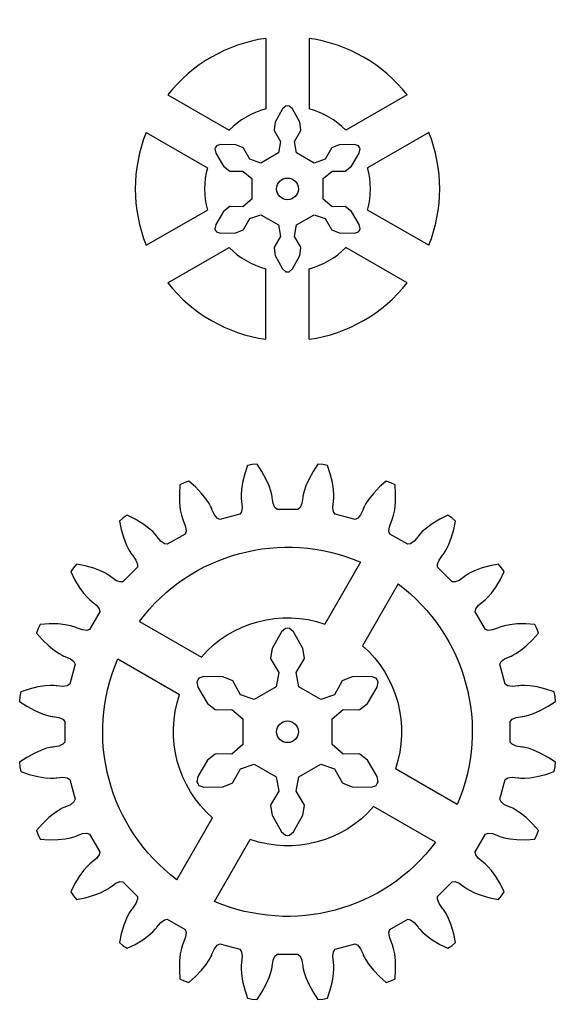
# Model space of a CAD drawing. Header units: inches. Extents: x -25 to 25, y -127 to 16.
# Drawn here: x -24.6 to 24.6, y -74.6 to 15.6 of the extents above; entities that cross this region are included whole.
import ezdxf

# ---------------------------------------------------------------- set-up
doc = ezdxf.new("R2010")
doc.units = ezdxf.units.IN
doc.header["$MEASUREMENT"] = 0
doc.layers.add('mid', color=3, linetype='Continuous')
doc.layers.add('pulley', color=1, linetype='Continuous')

# ---------------------------------------------------------------- blocks, each defined once
blk = doc.blocks.new('*U3')
at = {"layer": 'mid', "extrusion": (0, 0, -1)}
for p, q in [((-0.089, 3.847), (-3.376, -1.847)), ((3.376, 1.847), (0.089, -3.847))]:
    blk.add_line(p, q, dxfattribs=at)
blk = doc.blocks.new('*U4')
at = {"layer": 'mid', "color": 0, "linetype": 'ByBlock', "lineweight": -2, "transparency": 16777216}
blk.add_blockref('*U3', (6.797, -38.227), dxfattribs=at)
for p, rotation in [((-11.773, -43.203), 90.00000000000007), ((11.773, -56.797), 270.0000000000001), ((-6.797, -61.773), 180)]:
    blk.add_blockref('*U3', p, dxfattribs=dict(at, rotation=rotation))
blk = doc.blocks.new('*U5')
at = {"layer": 'pulley'}
for p, q in [((-1.813, 3.356), (3.813, 0.108)), ((-3.813, -0.108), (1.813, -3.356))]:
    blk.add_line(p, q, dxfattribs=at)
blk = doc.blocks.new('*U6')
at = {"layer": 'pulley', "color": 0, "linetype": 'ByBlock', "lineweight": -2, "transparency": 16777216}
for p, rotation in [((0, 10.608), 300.0000000000001), ((9.187, 5.304), 240), ((-9.187, -5.304), 59.99999999999999), ((9.187, -5.304), 180), ((0, -10.608), 120)]:
    blk.add_blockref('*U5', p, dxfattribs=dict(at, rotation=rotation))
blk.add_blockref('*U5', (-9.187, 5.304), dxfattribs=at)

msp = doc.modelspace()

# ---------------------------------------------------------------- linework, layer by layer
at = {"layer": 'mid'}
msp.add_lwpolyline([(3.66924, -25.46947), (3.24073, -25.38424), (2.80475, -25.35566), (2.35393, -26.02701), (1.9525, -26.75475), (1.68292, -27.36362), (1.52091, -27.8373), (1.44045, -28.16289), (1.41418, -28.33099), (1.40837, -28.4166), (1.31451, -28.96877), (1.15011, -29.33768), (0.94658, -29.51655), (-0.94658, -29.51655), (-1.15011, -29.33768), (-1.31451, -28.96877), (-1.40837, -28.4166), (-1.41418, -28.33099), (-1.44045, -28.16289), (-1.52091, -27.8373), (-1.68292, -27.36362), (-1.9525, -26.75475), (-2.35393, -26.02701), (-2.80475, -25.35566), (-3.24073, -25.38424), (-3.66924, -25.46947), (-3.93094, -26.23463), (-4.13034, -27.04147), (-4.23315, -27.69936), (-4.26704, -28.19884), (-4.2605, -28.53416), (-4.24236, -28.70332), (-4.22582, -28.78752), (-4.17356, -29.34517), (-4.23688, -29.74406), (-4.38719, -29.96951), (-6.21583, -30.4595), (-6.45872, -30.3394), (-6.713, -30.02562), (-6.94658, -29.51655), (-6.97434, -29.43536), (-7.04322, -29.27979), (-7.20521, -28.98612), (-7.4843, -28.57051), (-7.90228, -28.05216), (-8.47839, -27.45311), (-9.0876, -26.92132), (-9.50133, -27.06176), (-9.89318, -27.255), (-9.94793, -28.06182), (-9.93171, -28.89278), (-9.86074, -29.55486), (-9.7642, -30.04609), (-9.67109, -30.36829), (-9.60979, -30.52699), (-9.57202, -30.60404), (-9.37721, -31.12917), (-9.33513, -31.53085), (-9.42197, -31.78752), (-11.06148, -32.7341), (-11.32719, -32.68096), (-11.65401, -32.44368), (-12.01138, -32.01241), (-12.05922, -31.94117), (-12.16602, -31.80873), (-12.39849, -31.567), (-12.77564, -31.23778), (-13.31354, -30.84528), (-14.02506, -30.41575), (-14.75115, -30.05975), (-15.11443, -30.30249), (-15.44292, -30.59056), (-15.28698, -31.38405), (-15.05625, -32.1825), (-14.81633, -32.80366), (-14.59595, -33.25316), (-14.42262, -33.54028), (-14.32233, -33.67772), (-14.2659, -33.74236), (-13.94182, -34.19918), (-13.79721, -34.57628), (-13.81466, -34.84668), (-15.15332, -36.18534), (-15.42372, -36.20279), (-15.80082, -36.05818), (-16.25764, -35.7341), (-16.32228, -35.67767), (-16.45972, -35.57738), (-16.74684, -35.40405), (-17.19634, -35.18367), (-17.8175, -34.94375), (-18.61595, -34.71302), (-19.40944, -34.55708), (-19.69751, -34.88557), (-19.94025, -35.24885), (-19.58425, -35.97494), (-19.15472, -36.68646), (-18.76222, -37.22436), (-18.433, -37.60151), (-18.19127, -37.83398), (-18.05883, -37.94078), (-17.98759, -37.98862), (-17.55632, -38.34599), (-17.31904, -38.67281), (-17.2659, -38.93852), (-18.21248, -40.57803), (-18.46915, -40.66487), (-18.87083, -40.62279), (-19.39596, -40.42798), (-19.47301, -40.39021), (-19.63171, -40.32891), (-19.95391, -40.2358), (-20.44514, -40.13926), (-21.10722, -40.06829), (-21.93818, -40.05207), (-22.745, -40.10682), (-22.93824, -40.49867), (-23.07868, -40.9124), (-22.54689, -41.52161), (-21.94784, -42.09772), (-21.42949, -42.5157), (-21.01388, -42.79479), (-20.72021, -42.95678), (-20.56464, -43.02566), (-20.48345, -43.05342), (-19.97438, -43.287), (-19.6606, -43.54128), (-19.5405, -43.78417), (-20.03049, -45.61281), (-20.25594, -45.76312), (-20.65483, -45.82644), (-21.21248, -45.77418), (-21.29668, -45.75764), (-21.46584, -45.7395), (-21.80116, -45.73296), (-22.30064, -45.76685), (-22.95853, -45.86966), (-23.76537, -46.06906), (-24.53053, -46.33076), (-24.61576, -46.75927), (-24.64434, -47.19525), (-23.97299, -47.64607), (-23.24525, -48.0475), (-22.63638, -48.31708), (-22.1627, -48.47909), (-21.83711, -48.55955), (-21.66901, -48.58582), (-21.5834, -48.59163), (-21.03123, -48.68549), (-20.66232, -48.84989), (-20.48345, -49.05342), (-20.48345, -50.94658), (-20.66232, -51.15011), (-21.03123, -51.31451), (-21.5834, -51.40837), (-21.66901, -51.41418), (-21.83711, -51.44045), (-22.1627, -51.52091), (-22.63638, -51.68292), (-23.24525, -51.9525), (-23.97299, -52.35393), (-24.64434, -52.80475), (-24.61576, -53.24073), (-24.53053, -53.66924), (-23.76537, -53.93094), (-22.95853, -54.13034), (-22.30064, -54.23315), (-21.80116, -54.26704), (-21.46584, -54.2605), (-21.29668, -54.24236), (-21.21248, -54.22582), (-20.65483, -54.17356), (-20.25594, -54.23688), (-20.03049, -54.38719), (-19.5405, -56.21583), (-19.6606, -56.45872), (-19.97438, -56.713), (-20.48345, -56.94658), (-20.56464, -56.97434), (-20.72021, -57.04322), (-21.01388, -57.20521), (-21.42949, -57.4843), (-21.94784, -57.90228), (-22.54689, -58.47839), (-23.07868, -59.0876), (-22.93824, -59.50133), (-22.745, -59.89318), (-21.93818, -59.94793), (-21.10722, -59.93171), (-20.44514, -59.86074), (-19.95391, -59.7642), (-19.63171, -59.67109), (-19.47301, -59.60979), (-19.39596, -59.57202), (-18.87083, -59.37721), (-18.46915, -59.33513), (-18.21248, -59.42197), (-17.2659, -61.06148), (-17.31904, -61.32719), (-17.55632, -61.65401), (-17.98759, -62.01138), (-18.05883, -62.05922), (-18.19127, -62.16602), (-18.433, -62.39849), (-18.76222, -62.77564), (-19.15472, -63.31354), (-19.58425, -64.02506), (-19.94025, -64.75115), (-19.69751, -65.11443), (-19.40944, -65.44292), (-18.61595, -65.28698), (-17.8175, -65.05625), (-17.19634, -64.81633), (-16.74684, -64.59595), (-16.45972, -64.42262), (-16.32228, -64.32233), (-16.25764, -64.2659), (-15.80082, -63.94182), (-15.42372, -63.79721), (-15.15332, -63.81466), (-13.81466, -65.15332), (-13.79721, -65.42372), (-13.94182, -65.80082), (-14.2659, -66.25764), (-14.32233, -66.32228), (-14.42262, -66.45972), (-14.59595, -66.74684), (-14.81633, -67.19634), (-15.05625, -67.8175), (-15.28698, -68.61595), (-15.44292, -69.40944), (-15.11443, -69.69751), (-14.75115, -69.94025), (-14.02506, -69.58425), (-13.31354, -69.15472), (-12.77564, -68.76222), (-12.39849, -68.433), (-12.16602, -68.19127), (-12.05922, -68.05883), (-12.01138, -67.98759), (-11.65401, -67.55632), (-11.32719, -67.31904), (-11.06148, -67.2659), (-9.42197, -68.21248), (-9.33513, -68.46915), (-9.37721, -68.87083), (-9.57202, -69.39596), (-9.60979, -69.47301), (-9.67109, -69.63171), (-9.7642, -69.95391), (-9.86074, -70.44514), (-9.93171, -71.10722), (-9.94793, -71.93818), (-9.89318, -72.745), (-9.50133, -72.93824), (-9.0876, -73.07868), (-8.47839, -72.54689), (-7.90228, -71.94784), (-7.4843, -71.42949), (-7.20521, -71.01388), (-7.04322, -70.72021), (-6.97434, -70.56464), (-6.94658, -70.48345), (-6.713, -69.97438), (-6.45872, -69.6606), (-6.21583, -69.5405), (-4.38719, -70.03049), (-4.23688, -70.25594), (-4.17356, -70.65483), (-4.22582, -71.21248), (-4.24236, -71.29668), (-4.2605, -71.46584), (-4.26704, -71.80116), (-4.23315, -72.30064), (-4.13034, -72.95853), (-3.93094, -73.76537), (-3.66924, -74.53053), (-3.24073, -74.61576), (-2.80475, -74.64434), (-2.35393, -73.97299), (-1.9525, -73.24525), (-1.68292, -72.63638), (-1.52091, -72.1627), (-1.44045, -71.83711), (-1.41418, -71.66901), (-1.40837, -71.5834), (-1.31451, -71.03123), (-1.15011, -70.66232), (-0.94658, -70.48345), (0.94658, -70.48345), (1.15011, -70.66232), (1.31451, -71.03123), (1.40837, -71.5834), (1.41418, -71.66901), (1.44045, -71.83711), (1.52091, -72.1627), (1.68292, -72.63638), (1.9525, -73.24525), (2.35393, -73.97299), (2.80475, -74.64434), (3.24073, -74.61576), (3.66924, -74.53053), (3.93094, -73.76537), (4.13034, -72.95853), (4.23315, -72.30064), (4.26704, -71.80116), (4.2605, -71.46584), (4.24236, -71.29668), (4.22582, -71.21248), (4.17356, -70.65483), (4.23688, -70.25594), (4.38719, -70.03049), (6.21583, -69.5405), (6.45872, -69.6606), (6.713, -69.97438), (6.94658, -70.48345), (6.97434, -70.56464), (7.04322, -70.72021), (7.20521, -71.01388), (7.4843, -71.42949), (7.90228, -71.94784), (8.47839, -72.54689), (9.0876, -73.07868), (9.50133, -72.93824), (9.89318, -72.745), (9.94793, -71.93818), (9.93171, -71.10722), (9.86074, -70.44514), (9.7642, -69.95391), (9.67109, -69.63171), (9.60979, -69.47301), (9.57202, -69.39596), (9.37721, -68.87083), (9.33513, -68.46915), (9.42197, -68.21248), (11.06148, -67.2659), (11.32719, -67.31904), (11.65401, -67.55632), (12.01138, -67.98759), (12.05922, -68.05883), (12.16602, -68.19127), (12.39849, -68.433), (12.77564, -68.76222), (13.31354, -69.15472), (14.02506, -69.58425), (14.75115, -69.94025), (15.11443, -69.69751), (15.44292, -69.40944), (15.28698, -68.61595), (15.05625, -67.8175), (14.81633, -67.19634), (14.59595, -66.74684), (14.42262, -66.45972), (14.32233, -66.32228), (14.2659, -66.25764), (13.94182, -65.80082), (13.79721, -65.42372), (13.81466, -65.15332), (15.15332, -63.81466), (15.42372, -63.79721), (15.80082, -63.94182), (16.25764, -64.2659), (16.32228, -64.32233), (16.45972, -64.42262), (16.74684, -64.59595), (17.19634, -64.81633), (17.8175, -65.05625), (18.61595, -65.28698), (19.40944, -65.44292), (19.69751, -65.11443), (19.94025, -64.75115), (19.58425, -64.02506), (19.15472, -63.31354), (18.76222, -62.77564), (18.433, -62.39849), (18.19127, -62.16602), (18.05883, -62.05922), (17.98759, -62.01138), (17.55632, -61.65401), (17.31904, -61.32719), (17.2659, -61.06148), (18.21248, -59.42197), (18.46915, -59.33513), (18.87083, -59.37721), (19.39596, -59.57202), (19.47301, -59.60979), (19.63171, -59.67109), (19.95391, -59.7642), (20.44514, -59.86074), (21.10722, -59.93171), (21.93818, -59.94793), (22.745, -59.89318), (22.93824, -59.50133), (23.07868, -59.0876), (22.54689, -58.47839), (21.94784, -57.90228), (21.42949, -57.4843), (21.01388, -57.20521), (20.72021, -57.04322), (20.56464, -56.97434), (20.48345, -56.94658), (19.97438, -56.713), (19.6606, -56.45872), (19.5405, -56.21583), (20.03049, -54.38719), (20.25594, -54.23688), (20.65483, -54.17356), (21.21248, -54.22582), (21.29668, -54.24236), (21.46584, -54.2605), (21.80116, -54.26704), (22.30064, -54.23315), (22.95853, -54.13034), (23.76537, -53.93094), (24.53053, -53.66924), (24.61576, -53.24073), (24.64434, -52.80475), (23.97299, -52.35393), (23.24525, -51.9525), (22.63638, -51.68292), (22.1627, -51.52091), (21.83711, -51.44045), (21.66901, -51.41418), (21.5834, -51.40837), (21.03123, -51.31451), (20.66232, -51.15011), (20.48345, -50.94658), (20.48345, -49.05342), (20.66232, -48.84989), (21.03123, -48.68549), (21.5834, -48.59163), (21.66901, -48.58582), (21.83711, -48.55955), (22.1627, -48.47909), (22.63638, -48.31708), (23.24525, -48.0475), (23.97299, -47.64607), (24.64434, -47.19525), (24.61576, -46.75927), (24.53053, -46.33076), (23.76537, -46.06906), (22.95853, -45.86966), (22.30064, -45.76685), (21.80116, -45.73296), (21.46584, -45.7395), (21.29668, -45.75764), (21.21248, -45.77418), (20.65483, -45.82644), (20.25594, -45.76312), (20.03049, -45.61281), (19.5405, -43.78417), (19.6606, -43.54128), (19.97438, -43.287), (20.48345, -43.05342), (20.56464, -43.02566), (20.72021, -42.95678), (21.01388, -42.79479), (21.42949, -42.5157), (21.94784, -42.09772), (22.54689, -41.52161), (23.07868, -40.9124), (22.93824, -40.49867), (22.745, -40.10682), (21.93818, -40.05207), (21.10722, -40.06829), (20.44514, -40.13926), (19.95391, -40.2358), (19.63171, -40.32891), (19.47301, -40.39021), (19.39596, -40.42798), (18.87083, -40.62279), (18.46915, -40.66487), (18.21248, -40.57803), (17.2659, -38.93852), (17.31904, -38.67281), (17.55632, -38.34599), (17.98759, -37.98862), (18.05883, -37.94078), (18.19127, -37.83398), (18.433, -37.60151), (18.76222, -37.22436), (19.15472, -36.68646), (19.58425, -35.97494), (19.94025, -35.24885), (19.69751, -34.88557), (19.40944, -34.55708), (18.61595, -34.71302), (17.8175, -34.94375), (17.19634, -35.18367), (16.74684, -35.40405), (16.45972, -35.57738), (16.32228, -35.67767), (16.25764, -35.7341), (15.80082, -36.05818), (15.42372, -36.20279), (15.15332, -36.18534), (13.81466, -34.84668), (13.79721, -34.57628), (13.94182, -34.19918), (14.2659, -33.74236), (14.32233, -33.67772), (14.42262, -33.54028), (14.59595, -33.25316), (14.81633, -32.80366), (15.05625, -32.1825), (15.28698, -31.38405), (15.44292, -30.59056), (15.11443, -30.30249), (14.75115, -30.05975), (14.02506, -30.41575), (13.31354, -30.84528), (12.77564, -31.23778), (12.39849, -31.567), (12.16602, -31.80873), (12.05922, -31.94117), (12.01138, -32.01241), (11.65401, -32.44368), (11.32719, -32.68096), (11.06148, -32.7341), (9.42197, -31.78752), (9.33513, -31.53085), (9.37721, -31.12917), (9.57202, -30.60404), (9.60979, -30.52699), (9.67109, -30.36829), (9.7642, -30.04609), (9.86074, -29.55486), (9.93171, -28.89278), (9.94793, -28.06182), (9.89318, -27.255), (9.50133, -27.06176), (9.0876, -26.92132), (8.47839, -27.45311), (7.90228, -28.05216), (7.4843, -28.57051), (7.20521, -28.98612), (7.04322, -29.27979), (6.97434, -29.43536), (6.94658, -29.51655), (6.713, -30.02562), (6.45872, -30.3394), (6.21583, -30.4595), (4.38719, -29.96951), (4.23688, -29.74406), (4.17356, -29.34517), (4.22582, -28.78752), (4.24236, -28.70332), (4.2605, -28.53416), (4.26704, -28.19884), (4.23315, -27.69936), (4.13034, -27.04147), (3.93094, -26.23463), (3.66924, -25.46947)], close=True, dxfattribs=at)
at = {"layer": 'mid', "elevation": 3}
msp.add_lwpolyline([(-8.3459, -54.59301), (-8.26305, -54.77068), (-8.15062, -54.93125), (-7.68359, -55.09098), (-5.94179, -55.05698), (-5.09419, -54.72961), (-5.03758, -54.6802), (-4.3388, -53.4134), (-3.08133, -52.97255), (-1.03364, -54.15479), (-0.78669, -55.46422), (-1.53438, -56.70278), (-1.54887, -56.7765), (-1.40858, -57.67424), (-0.56713, -59.19968), (-0.19528, -59.52427), (0, -59.54135), (0.19528, -59.52427), (0.56713, -59.19968), (1.40858, -57.67424), (1.54887, -56.7765), (1.53438, -56.70278), (0.78669, -55.46422), (1.03364, -54.15479), (3.08133, -52.97255), (4.3388, -53.4134), (5.03758, -54.6802), (5.09419, -54.72961), (5.94179, -55.05698), (7.68359, -55.09098), (8.15062, -54.93125), (8.26305, -54.77068), (8.3459, -54.59301), (8.25072, -54.10869), (7.35037, -52.61725), (6.64305, -52.04689), (6.57196, -52.02258), (5.1255, -52.05081), (4.11497, -51.18224), (4.11497, -48.81776), (5.1255, -47.94919), (6.57196, -47.97742), (6.64305, -47.95311), (7.35037, -47.38275), (8.25072, -45.89131), (8.3459, -45.40699), (8.26305, -45.22932), (8.15062, -45.06875), (7.68359, -44.90902), (5.94179, -44.94302), (5.09419, -45.27039), (5.03758, -45.3198), (4.3388, -46.5866), (3.08133, -47.02745), (1.03364, -45.84521), (0.78669, -44.53578), (1.53438, -43.29722), (1.54887, -43.2235), (1.40858, -42.32576), (0.56713, -40.80032), (0.19528, -40.47573), (0, -40.45865), (-0.19528, -40.47573), (-0.56713, -40.80032), (-1.40858, -42.32576), (-1.54887, -43.2235), (-1.53438, -43.29722), (-0.78669, -44.53578), (-1.03364, -45.84521), (-3.08133, -47.02745), (-4.3388, -46.5866), (-5.03758, -45.3198), (-5.09419, -45.27039), (-5.94179, -44.94302), (-7.68359, -44.90902), (-8.15062, -45.06875), (-8.26305, -45.22932), (-8.3459, -45.40699), (-8.25072, -45.89131), (-7.35037, -47.38275), (-6.64305, -47.95311), (-6.57196, -47.97742), (-5.1255, -47.94919), (-4.11497, -48.81776), (-4.11497, -51.18224), (-5.1255, -52.05081), (-6.57196, -52.02258), (-6.64305, -52.04689), (-7.35037, -52.61725), (-8.25072, -54.10869), (-8.3459, -54.59301)], close=True, dxfattribs=at)
at = {"layer": 'mid'}
msp.add_circle((0, -50), 1, dxfattribs=at)
at = {"layer": 'mid', "extrusion": (0, 0, -1)}
for radius, start, end in [(17, 36.756327, 113.243673), (17, 126.756327, 203.243673), (10.5, 40.9805754, 109.0194246), (10.5, 130.9805754, 199.0194246), (17, 306.756327, 23.243673), (10.5, 310.9805754, 19.0194246), (10.5, 220.9805754, 289.0194246), (17, 216.756327, 293.243673)]:
    msp.add_arc((0, -50), radius, start, end, dxfattribs=at)
at = {"layer": 'pulley', "elevation": 2.5}
msp.add_lwpolyline([(-6.68228, -3.67747), (-6.61595, -3.81972), (-6.52592, -3.94829), (-6.15199, -4.07618), (-4.75739, -4.04896), (-4.07874, -3.78684), (-4.03342, -3.74728), (-3.47393, -2.733), (-2.46712, -2.38002), (-0.8276, -3.3266), (-0.62988, -4.37501), (-1.22853, -5.36669), (-1.24013, -5.42571), (-1.1278, -6.1445), (-0.45408, -7.36587), (-0.15636, -7.62576), (0, -7.63944), (0.15636, -7.62576), (0.45408, -7.36587), (1.1278, -6.1445), (1.24013, -5.42571), (1.22853, -5.36669), (0.62988, -4.37501), (0.8276, -3.3266), (2.46712, -2.38002), (3.47393, -2.733), (4.03342, -3.74728), (4.07874, -3.78684), (4.75739, -4.04896), (6.15199, -4.07618), (6.52592, -3.94829), (6.61595, -3.81972), (6.68228, -3.67747), (6.60607, -3.28969), (5.8852, -2.09555), (5.31887, -1.63888), (5.26195, -1.61941), (4.10381, -1.64202), (3.29472, -0.94658), (3.29472, 0.94658), (4.10381, 1.64202), (5.26195, 1.61941), (5.31887, 1.63888), (5.8852, 2.09555), (6.60607, 3.28969), (6.68228, 3.67747), (6.61595, 3.81972), (6.52592, 3.94829), (6.15199, 4.07618), (4.75739, 4.04896), (4.07874, 3.78684), (4.03342, 3.74728), (3.47393, 2.733), (2.46712, 2.38002), (0.8276, 3.3266), (0.62988, 4.37501), (1.22853, 5.36669), (1.24013, 5.42571), (1.1278, 6.1445), (0.45408, 7.36587), (0.15636, 7.62576), (0, 7.63944), (-0.15636, 7.62576), (-0.45408, 7.36587), (-1.1278, 6.1445), (-1.24013, 5.42571), (-1.22853, 5.36669), (-0.62988, 4.37501), (-0.8276, 3.3266), (-2.46712, 2.38002), (-3.47393, 2.733), (-4.03342, 3.74728), (-4.07874, 3.78684), (-4.75739, 4.04896), (-6.15199, 4.07618), (-6.52592, 3.94829), (-6.61595, 3.81972), (-6.68228, 3.67747), (-6.60607, 3.28969), (-5.8852, 2.09555), (-5.31887, 1.63888), (-5.26195, 1.61941), (-4.10381, 1.64202), (-3.29472, 0.94658), (-3.29472, -0.94658), (-4.10381, -1.64202), (-5.26195, -1.61941), (-5.31887, -1.63888), (-5.8852, -2.09555), (-6.60607, -3.28969), (-6.68228, -3.67747)], close=True, dxfattribs=at)
at = {"layer": 'pulley'}
msp.add_circle((0, 0), 1, dxfattribs=at)
for radius, start, end in [(14, 98.2132107, 141.7867893), (14, 38.2132107, 81.7867893), (7.62736, 105.201468, 134.798532), (7.62736, 45.201468, 74.798532), (14, 158.2132107, 201.7867893), (14, 338.2132107, 21.7867893), (7.62736, 165.201468, 194.798532), (7.62736, 345.201468, 14.798532), (7.62736, 225.201468, 254.798532), (7.62736, 285.201468, 314.798532), (14, 218.2132107, 261.7867893), (14, 278.2132107, 321.7867893)]:
    msp.add_arc((0, 0), radius, start, end, dxfattribs=at)

# ---------------------------------------------------------------- block references
at = {"layer": 'mid'}
msp.add_blockref('*U4', (0, 0), dxfattribs=at)
at = {"layer": 'pulley'}
msp.add_blockref('*U6', (0, 0), dxfattribs=at)

doc.saveas('drawing.dxf')
